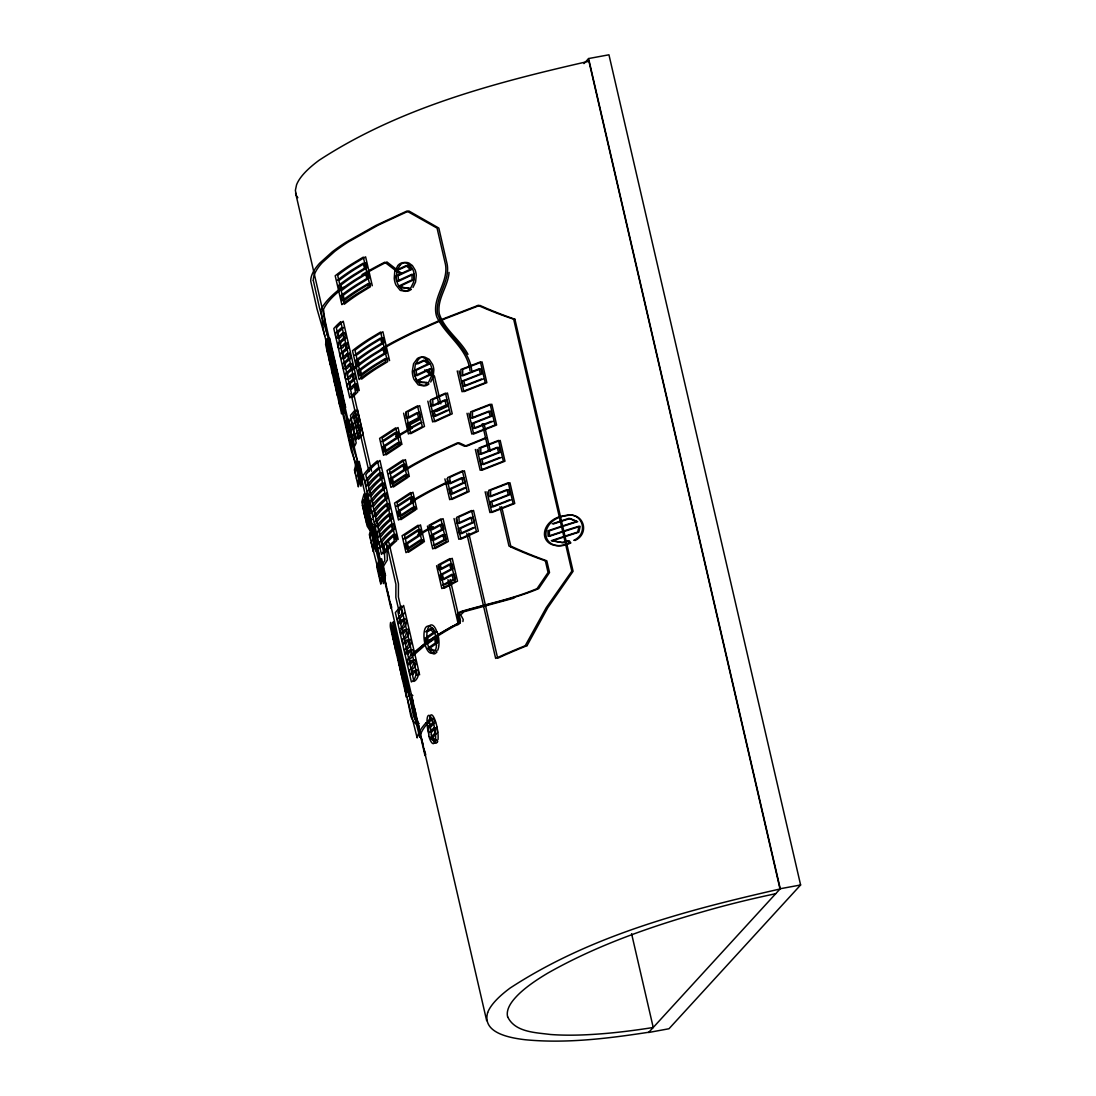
<?xml version="1.0" encoding="UTF-8"?>
<svg xmlns="http://www.w3.org/2000/svg" width="1096" height="1096" viewBox="0 0 1096 1096"><rect width="100%" height="100%" fill="white"/><g stroke="black" fill="none" stroke-linecap="round" stroke-linejoin="round"><path stroke-width="1.5" d="M364.009 511.065C362.79 513.408 372.572 532.327 366.283 521.943M366.612 510.489L367.174 514.805L369.832 519.572L371.01 524.683L368.873 521.326M371.297 542.493L379.052 573.167L385.326 578.578M373.9 541.917L381.641 572.537L384.285 575.345M355.323 473.267C357.378 459.567 358.776 472.609 356.501 478.39M357.926 472.691L359.803 465.786L360.981 470.91L359.104 477.815L360.283 482.925L362.16 476.034L362.803 478.911L360.927 486.268L357.022 469.321L359.173 461.389L363.077 478.322M357.693 483.514C360.105 470.184 359.94 481.117 358.324 486.843L354.419 469.91L356.584 461.909L360.502 478.856M362.735 505.352C364.79 491.652 366.174 504.694 363.913 510.462M365.324 504.763L367.201 497.872L368.393 502.982L366.516 509.887L367.694 515.01L369.571 508.106L370.201 510.983L368.338 518.34L364.42 501.406L366.571 493.46L370.489 510.394M365.091 515.586C367.516 502.269 367.352 513.202 365.735 518.915L361.817 501.982L363.995 493.995L367.9 510.928M370.256 537.972C372.325 524.272 373.709 537.314 371.448 543.095M372.859 537.396L374.736 530.491L375.928 535.615L374.051 542.52L375.229 547.63L377.106 540.739L377.736 543.616L375.86 550.973L371.955 534.026L374.106 526.094L378.024 543.027M372.626 548.206C375.051 534.889 374.887 545.822 373.27 551.548L369.352 534.615L371.517 526.614L375.435 543.561M377.791 570.605C379.86 556.905 381.244 569.947 378.983 575.729M380.394 570.03L382.271 563.125L383.449 568.249L381.572 575.153L382.764 580.264L384.641 573.359L385.271 576.236L383.395 583.593L379.49 566.659L381.641 558.713L385.559 575.66M380.161 580.839C382.573 567.523 382.408 578.455 380.792 584.182L376.887 567.235L379.052 559.248L382.97 576.181M449.059 272.411C448.045 286.7 436.742 299.085 439.304 313.757C444.538 329.923 460.101 339.65 467.978 354.337M487.638 1012.622C481.815 1033.322 510.668 1037.981 525.148 1039.734C566.495 1043.721 608.033 1038.46 648.887 1032.227M346.829 427.248L348.555 423.494M349.432 426.7C351.282 419.412 353.378 428.495 350.61 431.81M348.021 432.358L349.734 428.605M349.199 437.482L350.925 433.728M351.789 436.934C357.296 423.371 350.035 457.525 356.186 442.907L350.569 418.604L348.364 423.412L353.981 447.716M462.909 621.528L463.211 619.5L460.731 614.842L464.005 611.732L514.051 598.115M380.435 567.44L384.792 560.508L384.203 545.877M383.025 566.906L387.354 560.029L386.751 545.397M527.025 645.681L547.808 607.705L573.098 571.29L514.873 319.1M352.104 438.852C349.158 442.387 350.802 452.031 353.597 443.428L347.994 419.124L345.774 423.96L351.391 448.264M430.728 382.025L433.235 376.627L433.838 369.818A12.768 8.261 85.7 0 0 432.632 364.502L429.194 359.324L424.686 357.049A17.495 10.892 81.6 0 0 418.631 359.022M428.659 382.203L431.194 376.777L431.824 369.969A12.673 8.206 85.7 0 0 430.618 364.653L427.152 359.488L422.618 357.228A17.769 11.07 81.6 0 0 417.302 358.584L413.548 363.749L412.288 371.503A13.221 7.672 84.3 0 0 414.028 379.435L418.261 384.901L423.494 385.915A17.824 10.782 88.7 0 0 426.81 384.162C425.399 380.518 420.042 384.614 416.877 380.545L416.165 379.243M412.973 287.453L415.576 282.056L416.261 275.233A12.645 8.357 86 0 0 415.055 269.904L412.384 265.547L408.822 262.999A17.618 11.179 82 0 0 399.958 265.273M410.932 287.604L413.576 282.206L414.261 275.37A12.549 8.302 86 0 0 413.069 270.041L410.37 265.698L405.835 262.834A17.906 11.357 82 0 0 397.862 265.451L394.752 271.561L394.245 278.357A13.111 7.768 84.5 0 0 395.903 284.933L400.245 290.385L405.616 291.358A18.111 11.179 89.1 0 0 409.027 289.577M351.802 418.631C355.899 409.52 358.474 421.289 352.981 423.755L354.159 428.865C358.296 419.727 360.899 431.66 355.351 433.989L356.625 439.003L360.598 434.441L354.981 410.137L350.473 415.398L356.09 439.702M354.364 418.138C358.433 409.068 361.009 420.823 355.542 423.262L356.721 428.372C360.872 419.302 363.31 431.098 357.913 433.495L359.187 438.51L363.132 433.975L357.515 409.685L353.049 414.905L358.652 439.208M399.944 265.246L397.218 270.164L396.314 276.767A13.221 7.836 84.5 0 0 398.054 284.727L402.355 290.18L407.698 291.18A17.851 11.015 89.1 0 0 411.082 289.413M583.976 63.595L588.593 58.554L608.951 54.8L800.614 884.979L668.998 1028.747L648.64 1032.487L780.256 888.733L800.614 884.979M413.973 654.874L427.577 643.037A410.616 72.007 -13 0 1 455.265 625.652C467.403 622.747 452.689 613.28 464.046 611.047C488.98 603.718 514.668 598.827 538.684 588.634L549.534 572.537L546.822 560.796A392.409 197.006 -2.3 0 1 512.86 547.027L510.736 546.027L501.653 506.708M402.068 613.431L397.382 618.911L398.56 624.035C404.63 612.678 406.369 625.487 399.739 629.145L400.917 634.269C407 622.912 408.74 635.721 402.109 639.379L403.287 644.503C409.356 633.145 411.096 645.969 404.465 649.627L405.643 654.737C411.726 643.379 413.466 656.203 406.835 659.861L408.013 664.971C414.083 653.627 415.822 666.437 409.192 670.094L410.37 675.218C416.905 663.025 418.247 678.465 411.37 681.945L395.355 612.582L401.068 605.924L417.083 675.287M404.602 612.979L399.944 618.418L401.122 623.528C407.164 612.239 408.904 625.021 402.3 628.652L403.492 633.776C409.52 622.473 411.26 635.255 404.671 638.886L405.849 644.01C411.89 632.735 413.603 645.407 407.027 649.12L408.219 654.244C414.247 642.941 415.987 655.737 409.397 659.367L410.575 664.477C416.617 653.175 418.357 665.971 411.754 669.601L412.945 674.711C419.425 662.573 420.85 678.082 413.945 681.438L397.93 612.075L403.602 605.471L419.617 674.835M418.645 359.036L415.288 364.694L414.452 371.284A13.303 7.713 84.3 0 0 416.192 379.23M427.604 721.428L430.605 718.524L432.934 722.593L427.81 727.566L428.796 732.882L432.112 729.566A425.029 74.542 -13 0 1 434.359 727.511L435.085 733.032L430.344 737.608C431.865 741.28 434.66 739.348 435.085 742.211M430.139 720.976L433.125 718.086L435.441 722.154L430.344 727.1L431.345 732.416L434.633 729.114A422.357 74.062 -13 0 1 436.852 727.073L437.592 732.594L432.893 737.142C434.413 740.896 437.167 738.814 437.605 741.773M350.939 370.201L357.474 364.721M353.446 369.763L359.94 364.324M574.921 540.52C590.58 533.423 583.387 511.174 566.276 515.736A34.346 30.674 81.4 0 0 561.166 516.75C553.398 518.97 545.849 525.601 545.877 534.204A10.179 8.562 -87 0 0 546.877 538.711C550.165 545.959 559.563 547 566.344 544.698M573.729 540.355C589.58 533.259 582.291 510.9 565.057 515.586A35.045 31.291 81.2 0 0 559.905 516.613C552.096 518.86 544.438 525.464 544.438 534.136A10.083 8.48 -87 0 0 545.438 538.629C548.781 545.918 558.261 546.863 565.07 544.575A34.853 29.387 -69.5 0 0 569.619 542.698L567.988 540.657L562.097 542.575L551.302 540.684A263.533 46.21 -13 0 1 577.688 532.081L579.072 526.176A263.355 46.183 -13 0 0 548.082 536.259L547.932 530.793A263.451 46.196 -13 0 1 576.578 521.463L568.92 518.367A263.807 46.265 -13 0 0 552.192 523.833M381.435 441.592L395.396 432.413L396.574 437.537L382.614 446.702L383.792 451.826L397.766 442.647L398.314 445.551L383.531 455.333L379.613 438.386L395.683 427.837L399.602 444.771M383.874 441.209L397.738 432.098L398.93 437.222L385.052 446.332L386.23 451.442L400.109 442.332L400.67 445.223L385.97 454.95L382.066 438.016L398.026 427.522L401.931 444.455M388.833 473.664L402.807 464.485L403.986 469.609L390.025 478.774L391.204 483.898L405.164 474.732L405.726 477.623L390.93 487.405L387.025 470.472L403.095 459.909L407 476.842M391.272 473.28L405.15 464.17L406.328 469.294L392.45 478.404L393.642 483.528L407.507 474.404L408.068 477.308L393.368 487.021L389.464 470.088L405.424 459.594L409.342 476.541M396.368 506.297L410.329 497.118L411.521 502.242L397.547 511.407L398.739 516.531L412.699 507.352L413.26 510.243L398.465 520.038L394.56 503.091L410.63 492.542L414.535 509.476M398.807 505.914L412.685 496.803L413.863 501.927L399.985 511.037L401.177 516.148L415.042 507.037L415.603 509.928L400.903 519.655L396.999 502.708L412.959 492.227L416.877 509.161M403.903 538.917L417.864 529.752L419.056 534.862L405.082 544.041L406.274 549.165L420.234 539.986L420.796 542.876L406 552.658L402.081 535.725L418.151 525.176L422.07 542.109M406.342 538.547L420.22 529.437L421.398 534.547L407.52 543.671L408.698 548.781L422.577 539.67L423.138 542.561L408.438 552.274L404.534 535.341L420.494 524.861L424.412 541.794M425.659 631.844L430.303 628.638L433.221 632.598L425.289 638.091L426.166 643.421A414.699 72.72 -13 0 1 434.742 637.488L435.249 643.051L427.933 648.106C429.975 652.079 433.728 649.079 434.345 652.408C423.111 660.148 418.891 616.007 432.427 628.241A14.234 5.946 81.3 0 1 434.468 632.282A14.043 6.014 81.9 0 1 436.414 645.256M428.084 631.474L432.701 628.282L435.619 632.255L427.728 637.708L428.618 643.037A412.028 72.254 -13 0 1 437.14 637.146L437.647 642.708L430.385 647.736C432.427 651.49 436.112 648.996 436.756 652.052M417.836 534.697L431.153 526.984M420.179 534.382L433.413 526.71M396.053 436.482L410.055 428.44M398.396 436.167L412.315 428.18M433.386 545.397L444.003 539.712L442.825 534.601L432.208 540.287L431.029 535.163L441.633 529.478L440.455 524.368L429.851 530.039L429.015 525.217L440.88 518.888L446.154 541.712L432.701 548.904L427.44 526.094M435.66 545.123L446.209 539.479L445.017 534.369L434.482 540.013L433.304 534.889L443.839 529.245L442.661 524.121L432.125 529.765L431.29 524.943L443.072 518.655L448.346 541.479L434.989 548.63L429.714 525.806M442.551 585.059L453.155 579.373L451.977 574.249L441.359 579.935L440.181 574.825L450.799 569.139L449.607 564.015L439.003 569.701L438.167 564.865L450.031 558.549L455.306 581.36L441.852 588.566L436.592 565.741M444.825 584.785L455.361 579.14L454.182 574.016L443.633 579.661L442.455 574.537L452.99 568.893L451.812 563.782L441.277 569.427L440.441 564.591L452.223 558.316L457.498 581.127L444.14 588.278L438.88 565.468M452.045 626.446C465.951 622.706 450.511 614.308 462.005 611.212C487.104 603.882 512.914 598.882 537.067 588.607L548.055 572.482L545.342 560.727M408.466 424.632L417.302 419.96M410.726 424.371L419.494 419.727M419.7 422.768L408.685 428.577L407.507 423.453L418.508 417.645L417.329 412.534L406.328 418.33L405.821 411.973L417.521 405.863L422.316 426.645L408.411 433.975L403.616 413.192M421.878 422.535L410.959 428.303L409.767 423.179L420.7 417.425L419.521 412.302L408.589 418.069L408.082 411.712L419.686 405.63L424.495 426.426L410.685 433.701L405.876 412.918M415.562 364.091L423.714 360.228L427.92 363.954A362.584 63.582 -13 0 0 414 370.558L414.644 375.928A362.557 63.582 -13 0 1 429.7 368.804L429.7 374.462A362.612 63.595 -13 0 0 416.877 380.545L420.398 384.696L425.604 385.737A17.563 10.618 88.6 0 0 428.892 383.984C427.495 380.394 422.166 384.381 419.015 380.339A359.954 63.13 -13 0 1 431.755 374.298L431.742 368.64A359.899 63.116 -13 0 0 416.795 375.723L416.138 370.352A359.926 63.116 -13 0 1 429.961 363.804L425.782 360.063L417.686 363.899M397.588 269.561L406 265.643L410.288 269.356A358.392 62.856 -13 0 0 395.944 276.028L396.574 281.412A358.365 62.842 -13 0 1 412.096 274.192L412.069 279.864A358.419 62.856 -13 0 0 398.834 286.015C402.136 289.865 407.493 286.22 409.041 289.604M399.684 269.369L408.027 265.492L412.302 269.205A355.734 62.376 -13 0 0 398.067 275.836L398.697 281.22A355.693 62.376 -13 0 1 414.096 274.055L414.083 279.713A355.762 62.39 -13 0 0 400.944 285.823C404.232 289.618 409.562 286.125 411.082 289.44M434.304 411.644L445.606 406.52M436.372 411.48L447.593 406.383M464.183 487.857L450.333 494.2L449.141 489.076L462.992 482.747L461.813 477.623L447.963 483.953L447.675 477.555L462.402 470.883L467.197 491.666L449.689 499.666L444.894 478.884M466.17 487.72L452.415 494.008L451.237 488.898L464.992 482.61L463.8 477.486L450.059 483.774L449.771 477.377L464.375 470.746L469.17 491.542L451.799 499.475L447.004 478.692M473.335 527.519L459.484 533.848L458.306 528.724L472.157 522.395L470.965 517.271L457.114 523.614L456.84 517.216L471.554 510.531L476.349 531.313L458.854 539.328L454.045 518.531M475.322 527.382L461.58 533.67L460.389 528.546L474.143 522.258L472.965 517.148L459.21 523.436L458.923 517.038L473.527 510.407L478.336 531.19L460.95 539.136L456.155 518.353M447.237 410.123L433.29 416.466L432.112 411.356L446.058 404.999L444.88 399.889L430.92 406.232L430.646 399.835L445.483 393.135L450.278 413.918L432.646 421.946L427.837 401.163M449.223 409.986L435.372 416.288L434.194 411.178L448.045 404.862L446.853 399.752L433.016 406.054L432.728 399.656L447.442 393.012L452.237 413.795L434.742 421.768L429.947 400.972M485.555 437.797L464.622 446.319L457.224 442.948L434.331 453.511A387.217 67.897 -13 0 0 403.205 470.431M487.295 437.77L466.54 446.209L459.197 442.825L436.468 453.306A384.545 67.431 -13 0 0 405.561 470.102M481.528 379.01L463.211 386.176L462.019 381.052L480.349 373.887L479.171 368.763L460.841 375.942L460.895 369.475L480.404 361.899L485.213 382.682L462.046 391.738L457.238 370.955M483.199 378.997L465.033 386.107L463.855 380.983L482.021 373.887L480.843 368.763L462.663 375.873L462.704 369.421L482.062 361.899L486.857 382.696L463.882 391.669L459.087 370.886M491.296 421.33L472.979 428.509L471.801 423.385L490.118 416.22L488.939 411.096L470.609 418.261L470.664 411.808L490.186 404.232L494.981 425.015L471.814 434.071L467.019 413.288M492.967 421.33L474.801 428.44L473.623 423.316L491.789 416.206L490.611 411.096L472.445 418.206L472.486 411.74L491.83 404.232L496.625 425.015L473.664 434.002L468.855 413.219M499.653 457.512L481.336 464.677L480.144 459.567L498.475 452.388L497.296 447.278L478.966 454.443L479.021 447.976L498.529 440.414L503.338 461.197L480.171 470.253L475.363 449.47M501.324 457.512L483.158 464.608L481.98 459.498L500.146 452.388L498.954 447.278L480.788 454.374L480.829 447.922L500.187 440.414L504.982 461.197L482.007 470.184L477.212 449.387M509.421 499.845L491.104 507.01L489.926 501.886L508.243 494.721L507.064 489.611L488.734 496.776L488.789 490.309L508.311 482.733L513.106 503.53L489.939 512.586L485.144 491.789M511.092 499.845L492.926 506.941L491.748 501.831L509.914 494.721L508.736 489.597L490.57 496.707L490.611 490.255L509.955 482.747L514.75 503.53L491.789 512.503L486.98 491.72M478.267 305.346L443.044 318.909L411.945 332.663A373.257 65.459 -13 0 0 381.381 348.651M511.133 547.041L508.982 546.068L499.899 506.749M372.092 519.668L369.79 518.189M373.284 524.792L370.969 523.313M375.544 534.574L372.681 532.683L367.886 511.901L369.9 513.284M374.147 529.724L372.147 528.423M378.846 548.219L376.832 547.014L390.984 608.307M412.863 695.522L410.836 694.302L424.988 755.596M399.588 273.603L384.778 262.204A388.244 68.089 -13 0 0 362.05 274.575M401.684 273.425L386.957 261.971A385.587 67.623 -13 0 0 364.379 274.26M424.782 369.859L432.44 376.298L438.838 404.027M426.851 369.695L434.468 376.147L440.866 403.876M428.974 726.963L426.043 722.771M431.509 726.511L428.577 722.305M297.824 197.705L296.29 195.403L295.386 190.334L296.536 184.881A419.371 73.542 -13 0 1 319.046 160.304C399.971 107.408 495.625 82.515 588.922 61.253L780.01 888.993C686.713 910.255 591.073 935.135 510.133 988.044A419.371 73.542 -13 0 0 487.638 1012.622M366.516 511.092C370.229 518.504 367.256 507.777 364.954 504.749L369.763 525.532L372.462 529.765L367.667 508.982M363.913 511.709C367.626 519.079 364.694 508.503 362.365 505.352L367.16 526.149L369.886 530.409L365.091 509.626M361.392 479.116L351.323 450.881L323.512 330.28L320.895 309.935A424.248 74.405 -13 0 1 342.034 287.275M359.324 466.211L359.968 467.965M358.693 464.444L353.912 450.237L326.115 329.732L323.484 309.401A421.576 73.925 -13 0 1 344.487 286.878M507.708 1016.937C515.12 1032.35 535.615 1032.528 550.521 1034.501C568.742 1035.83 587.031 1035.021 605.211 1033.501A183.073 32.099 -13 0 0 653.202 1027.5M327.362 335.239L319.553 308.127L313.319 280.466M324.772 335.869L316.963 308.743L310.716 281.042A419.59 73.583 -13 0 1 319.744 263.122L332.266 251.82A420.206 73.692 -13 0 1 345.788 242.394L375.997 225.392L406.863 211.076L437.071 228.119L444.949 262.232C450.333 281.398 430.687 297.879 436.729 316.758C445.839 335.924 467.485 348.131 469.979 370.654M391.724 607.307L389.971 601.759M425.728 754.596L423.974 749.048M588.593 58.554L780.256 888.733M513.613 318.963L571.824 571.153L546.233 607.677L525.217 645.736A337.869 59.253 -13 0 0 495.639 658.408L466.759 533.382M631.584 933.71L653.23 1027.486M471.732 370.612C469.348 346.898 445.017 334.965 437.564 313.785C434.824 295.81 451.593 280.453 446.702 262.191L438.825 228.078L408.808 210.953L378.161 225.173L348.172 242.065A417.562 73.227 -13 0 0 334.732 251.422L322.251 262.656A416.905 73.117 -13 0 0 313.305 280.466M484.035 423.659L490.419 451.278M482.295 423.686L488.665 451.319M468.8 533.231L497.666 658.258A335.198 58.787 -13 0 1 527.012 645.681M450.209 579.442L460.252 622.912M447.976 579.702L458.018 623.158L435.674 636.201A420.782 73.788 -13 0 0 415 651.832L411.425 655.34L424.7 643.736A413.274 72.473 -13 0 1 451.579 626.707M372.284 285.714L365.612 256.834L353.583 264.081A413.26 72.473 -13 0 0 337.678 275.37L344.336 304.236A413.713 72.555 -13 0 1 359.228 293.605L370.393 286.796L370.284 283.316L359.255 290.002A413.041 72.432 -13 0 0 344.432 300.482L343.24 295.358A413.041 72.432 -13 0 1 358.063 284.892L369.105 278.206L367.927 273.082L356.885 279.768A413.041 72.432 -13 0 0 342.062 290.235L340.883 285.124A413.041 72.432 -13 0 1 355.707 274.658L366.749 267.958L365.557 262.848L354.529 269.534A413.041 72.432 -13 0 0 339.705 280.001M389.573 360.611L382.901 331.746L370.873 338.979A413.26 72.473 -13 0 0 354.967 350.268L361.625 379.134A413.713 72.555 -13 0 1 376.517 368.503L387.683 361.694L387.587 358.214L376.545 364.913A413.041 72.432 -13 0 0 361.721 375.38L360.529 370.256A413.041 72.432 -13 0 1 375.366 359.789L386.395 353.104L385.217 347.98L374.188 354.666A413.041 72.432 -13 0 0 359.351 365.146L358.173 360.022A413.041 72.432 -13 0 1 372.996 349.556L384.038 342.87L382.86 337.746L371.818 344.432A413.041 72.432 -13 0 0 356.995 354.899M369.982 286.001L363.324 257.122L351.2 264.424A415.932 72.939 -13 0 0 335.198 275.781L341.856 304.647A416.384 73.021 -13 0 1 356.844 293.947L368.078 287.084L367.982 283.617L356.871 290.344A415.713 72.898 -13 0 0 341.952 300.879L340.76 295.769A415.713 72.898 -13 0 1 355.693 285.22L366.804 278.494L365.626 273.37L354.515 280.11A415.713 72.898 -13 0 0 339.582 290.646L338.404 285.522A415.713 72.898 -13 0 1 353.323 274.986L364.434 268.26L363.255 263.136L352.145 269.876A415.713 72.898 -13 0 0 337.226 280.412M387.272 360.899L380.613 332.033L368.489 339.322A415.932 72.939 -13 0 0 352.487 350.679L359.145 379.545A416.384 73.021 -13 0 1 374.133 368.845L385.381 361.981L385.271 358.515L374.161 365.242A415.713 72.898 -13 0 0 359.241 375.777L358.063 370.667A415.713 72.898 -13 0 1 372.983 360.132L384.093 353.392L382.915 348.281L371.804 355.008A415.713 72.898 -13 0 0 356.885 365.543L355.693 360.433A415.713 72.898 -13 0 1 370.626 349.884L381.737 343.158L380.545 338.034L369.434 344.774A415.713 72.898 -13 0 0 354.515 355.31M398.177 539.465L379.928 460.416A422.796 74.144 -13 0 0 365.79 474.828L384.038 553.877A422.933 74.172 -13 0 1 396.738 540.657L395.999 534.04A422.659 74.117 -13 0 0 386.34 543.178L383.038 547.247L381.86 542.136L385.162 538.054A422.659 74.117 -13 0 1 394.82 528.93L393.642 523.806A422.659 74.117 -13 0 0 383.984 532.93L380.682 537.013L379.49 531.889L382.805 527.82A422.659 74.117 -13 0 1 392.45 518.682L391.272 513.572A422.659 74.117 -13 0 0 381.614 522.696L378.312 526.779L377.134 521.655L380.435 517.586A422.659 74.117 -13 0 1 390.094 508.448L388.916 503.338A422.659 74.117 -13 0 0 379.257 512.462L375.955 516.545L374.764 511.421L378.079 507.338A422.659 74.117 -13 0 1 387.724 498.214L386.546 493.09A422.659 74.117 -13 0 0 376.887 502.228L373.585 506.297L372.407 501.187L375.709 497.105A422.659 74.117 -13 0 1 385.367 487.98L384.189 482.857A422.659 74.117 -13 0 0 374.531 491.994L371.229 496.063L370.037 490.953L373.352 486.871A422.659 74.117 -13 0 1 382.997 477.746L381.819 472.623A422.659 74.117 -13 0 0 372.161 481.747L368.859 485.829L367.681 480.706L370.982 476.637A422.659 74.117 -13 0 1 380.641 467.513M395.697 539.876L377.449 460.827A425.467 74.61 -13 0 0 363.214 475.322L381.463 554.384A425.591 74.638 -13 0 1 394.245 541.082L393.519 534.464A425.33 74.583 -13 0 0 383.792 543.643L380.476 547.753L379.285 542.63L382.614 538.52A425.33 74.583 -13 0 1 392.327 529.341L391.149 524.217A425.33 74.583 -13 0 0 381.435 533.41L378.106 537.506L376.928 532.396L380.257 528.286A425.33 74.583 -13 0 1 389.971 519.107L388.792 513.983A425.33 74.583 -13 0 0 379.065 523.176L375.75 527.272L374.558 522.162L377.887 518.052A425.33 74.583 -13 0 1 387.6 508.873L386.422 503.749A425.33 74.583 -13 0 0 376.709 512.928L373.38 517.038L372.202 511.914L375.531 507.818A425.33 74.583 -13 0 1 385.244 498.625L384.066 493.515A425.33 74.583 -13 0 0 374.339 502.694L371.023 506.804L369.832 501.68L373.161 497.584A425.33 74.583 -13 0 1 382.874 488.391L381.696 483.281A425.33 74.583 -13 0 0 371.982 492.46L368.653 496.57L367.475 491.446L370.804 487.35A425.33 74.583 -13 0 1 380.518 478.157L379.339 473.034A425.33 74.583 -13 0 0 369.612 482.226L366.297 486.323L365.105 481.213L368.434 477.103A425.33 74.583 -13 0 1 378.147 467.924M359.269 390.56L343.254 321.197A423.015 74.186 -13 0 0 337.143 327.17L336.362 328.033L352.364 397.41L357.871 391.834L356.844 383.696A422.905 74.158 -13 0 0 353.296 387.08C350.61 393.122 348.021 382.956 352.117 381.956A422.905 74.158 -13 0 1 355.652 378.572L354.474 373.462A422.905 74.158 -13 0 0 350.925 376.846C348.158 383.038 345.624 372.859 349.747 371.722A422.905 74.158 -13 0 1 353.296 368.338L352.117 363.228A422.905 74.158 -13 0 0 348.569 366.598C345.788 372.818 343.295 362.502 347.391 361.488A422.905 74.158 -13 0 1 350.925 358.104L349.747 352.981A422.905 74.158 -13 0 0 346.199 356.364C343.418 362.584 340.938 352.268 345.021 351.254A422.905 74.158 -13 0 1 348.569 347.87L347.391 342.747A422.905 74.158 -13 0 0 343.843 346.131C341.075 352.323 338.541 342.144 342.664 341.007A422.905 74.158 -13 0 1 346.199 337.637L345.021 332.513A422.905 74.158 -13 0 0 341.473 335.897C338.719 342.021 336.171 331.937 340.294 330.773A422.905 74.158 -13 0 1 343.843 327.389M356.762 390.998L340.746 321.635A425.686 74.651 -13 0 0 334.595 327.636L333.801 328.512L349.816 397.875L355.351 392.272L354.323 384.134A425.577 74.638 -13 0 0 350.761 387.532C348.021 393.697 345.473 383.436 349.583 382.422A425.577 74.638 -13 0 1 353.145 379.01L351.967 373.9A425.577 74.638 -13 0 0 348.391 377.298C345.651 383.504 343.089 373.229 347.213 372.174A425.577 74.638 -13 0 1 350.789 368.777L349.597 363.653A425.577 74.638 -13 0 0 346.035 367.064C343.212 373.27 340.733 363.023 344.856 361.94A425.577 74.638 -13 0 1 348.418 358.543L347.24 353.419A425.577 74.638 -13 0 0 343.665 356.83C340.87 362.968 338.376 352.802 342.486 351.706A425.577 74.638 -13 0 1 346.062 348.309L344.87 343.185A425.577 74.638 -13 0 0 341.308 346.583C338.527 352.857 336.02 342.5 340.13 341.473A425.577 74.638 -13 0 1 343.692 338.061L342.514 332.951A425.577 74.638 -13 0 0 338.938 336.349C336.225 342.459 333.636 332.266 337.76 331.239A425.577 74.638 -13 0 1 341.336 327.827M388.833 542.164L398.451 583.826L398.396 597.019L402.04 612.815M353.542 393.245L371.53 471.17M386.299 542.63L395.916 584.291L395.848 597.498L399.492 613.294M350.994 393.711L368.982 471.636M345.678 407.52L329.663 338.157A412.603 72.35 -13 0 0 328.225 343.98M378.161 550.576L379.339 555.686M380.518 560.81L381.696 565.92M382.888 571.043L384.066 576.167M385.244 581.277L386.422 586.401M387.614 591.511L388.792 596.635M412.165 697.864L413.343 702.988M414.521 708.098L415.699 713.222M416.891 718.332L418.069 723.456M419.247 728.58L420.426 733.69M421.618 738.814L422.796 743.924M295.578 192.923L486.665 1020.664M409.246 691.192L393.231 621.829A406.123 71.226 -13 0 0 393.135 627.405L409.151 696.768A405.452 71.103 -13 0 1 409.109 691.864L407.726 685.548A406.205 71.24 -13 0 0 407.644 690.138M408.055 690.261L419.741 737.307A419.138 73.501 -13 0 1 428.426 722.483M342.075 407.054L355.844 466.69M406.643 691.754L390.628 622.391A408.794 71.692 -13 0 0 390.532 628.008L406.548 697.371A408.123 71.569 -13 0 1 406.506 692.439L405.123 686.11A408.863 71.706 -13 0 0 405.041 690.74M405.452 690.836L417.151 737.882A421.809 73.966 -13 0 1 425.878 722.963M410.74 715.51L407.356 699.056M409.959 698.481L413.329 714.907A380.572 66.733 -13 0 0 419.193 723.689M545.219 560.81A393.56 196.979 -2.5 0 1 511.051 547.082M383.696 348.35A370.571 64.979 -13 0 1 414.041 332.472L444.894 318.84L479.829 305.373A352.35 190.964 -1.3 0 0 514.778 319.183M437.496 741.375A14.467 3.877 82.1 0 1 431.482 735.978M431.55 735.8A14.303 3.507 79.6 0 1 431.18 734.512M431.386 734.073A14.399 3.494 79.6 0 1 430.002 716.455A14.399 3.494 79.6 0 1 435.372 721.031A14.399 3.494 79.6 0 1 438.003 739.704M436.715 651.928A14.577 5.686 83.8 0 1 428.44 646.791A14.577 5.686 83.8 0 1 428.591 626.967A14.577 5.686 83.8 0 1 436.879 631.899M437.003 631.666A14.289 6.124 81.9 0 1 437.715 650.284M553.535 523.943A261.149 45.799 -13 0 1 570.098 518.531L577.688 521.641A260.779 45.731 -13 0 0 549.343 530.875L549.48 536.355A260.684 45.717 -13 0 1 580.168 526.354L578.825 532.259A260.862 45.744 -13 0 0 552.699 540.78L563.399 542.712L569.235 540.808L570.865 542.917A34.154 28.825 -69.6 0 1 566.344 544.657M330.732 344.254A412.658 72.363 -13 0 0 329.554 349.049L330.732 354.172A412.658 72.363 -13 0 1 331.91 349.377L333.088 354.488A412.658 72.363 -13 0 0 331.91 359.296L333.102 364.406A412.658 72.363 -13 0 1 334.28 359.611L335.458 364.735A412.658 72.363 -13 0 0 334.28 369.53L335.458 374.64A412.658 72.363 -13 0 1 336.636 369.845L337.815 374.969A412.658 72.363 -13 0 0 336.636 379.764L337.828 384.888A412.658 72.363 -13 0 1 339.007 380.079L340.185 385.203A412.658 72.363 -13 0 0 339.007 389.998L340.185 395.122A412.658 72.363 -13 0 1 341.363 390.327L342.541 395.437A412.658 72.363 -13 0 0 341.363 400.232L342.555 405.356A412.658 72.363 -13 0 1 343.733 400.561L345.254 408.603A411.781 72.213 -13 0 0 344.24 413.343L327.06 338.691A415.261 72.829 -13 0 0 325.622 344.555L341.637 413.918A414.439 72.678 -13 0 1 342.651 409.151L341.13 401.095A415.329 72.829 -13 0 0 339.952 405.931L338.774 400.807A415.329 72.829 -13 0 1 339.952 395.985L338.774 390.861A415.329 72.829 -13 0 0 337.582 395.697L336.404 390.573A415.329 72.829 -13 0 1 337.595 385.737L336.404 380.627A415.329 72.829 -13 0 0 335.225 385.45L334.047 380.339A415.329 72.829 -13 0 1 335.225 375.503L334.047 370.393A415.329 72.829 -13 0 0 332.855 375.216L331.677 370.106A415.329 72.829 -13 0 1 332.869 365.269L331.677 360.159A415.329 72.829 -13 0 0 330.499 364.982L329.321 359.858A415.329 72.829 -13 0 1 330.499 355.036L329.321 349.912A415.329 72.829 -13 0 0 328.129 354.748L326.951 349.624A415.329 72.829 -13 0 1 328.142 344.802M394.642 633.844A406.205 71.24 -13 0 1 394.724 629.241M395.82 638.954A406.205 71.24 -13 0 1 395.903 634.365L397.081 639.475A406.205 71.24 -13 0 0 396.999 644.078M398.19 649.188A406.205 71.24 -13 0 1 398.273 644.599L399.451 649.723A406.205 71.24 -13 0 0 399.369 654.312M400.547 659.436A406.205 71.24 -13 0 1 400.629 654.833L401.807 659.956A406.205 71.24 -13 0 0 401.725 664.546M402.917 669.67A406.205 71.24 -13 0 1 402.999 665.067L404.177 670.19A406.205 71.24 -13 0 0 404.095 674.78M405.273 679.904A406.205 71.24 -13 0 1 405.356 675.3L406.534 680.424A406.205 71.24 -13 0 0 406.452 685.027M413 501.242A381.079 66.829 -13 0 1 450.415 481.322M513.435 319.114A353.529 191.033 -1.6 0 1 478.13 305.428M434.961 741.8A14.549 3.905 82.1 0 1 428.947 736.471M429.015 736.265A14.221 3.494 79.6 0 1 428.632 734.978M428.851 734.512A14.412 3.507 79.6 0 1 427.495 716.921A14.412 3.507 79.6 0 1 432.865 721.497A14.412 3.507 79.6 0 1 435.509 740.184M436.482 645.325A14.782 6.028 82.3 0 1 435.331 650.695M392.039 634.433A408.863 71.706 -13 0 1 392.121 629.803M393.217 639.557A408.863 71.706 -13 0 1 393.3 634.927L394.478 640.05A408.863 71.706 -13 0 0 394.409 644.667M395.588 649.791A408.863 71.706 -13 0 1 395.67 645.16L396.848 650.284A408.863 71.706 -13 0 0 396.766 654.901M397.944 660.025A408.863 71.706 -13 0 1 398.026 655.394L399.204 660.518A408.863 71.706 -13 0 0 399.136 665.149M400.314 670.259A408.863 71.706 -13 0 1 400.396 665.628L401.574 670.752A408.863 71.706 -13 0 0 401.492 675.383M402.67 680.493A408.863 71.706 -13 0 1 402.753 675.876L403.931 680.986A408.863 71.706 -13 0 0 403.862 685.617M410.658 501.571A383.751 67.294 -13 0 1 448.333 481.5M419.151 726.1A383.244 67.212 -13 0 1 410.795 715.496M775.667 893.72A183.073 32.099 -13 0 0 717.373 907.666C658.956 923.791 600.759 943.067 547.863 973.084A391.121 68.596 -13 0 0 515.791 997.223A391.121 68.596 -13 0 0 507.654 1016.951"/></g></svg>
